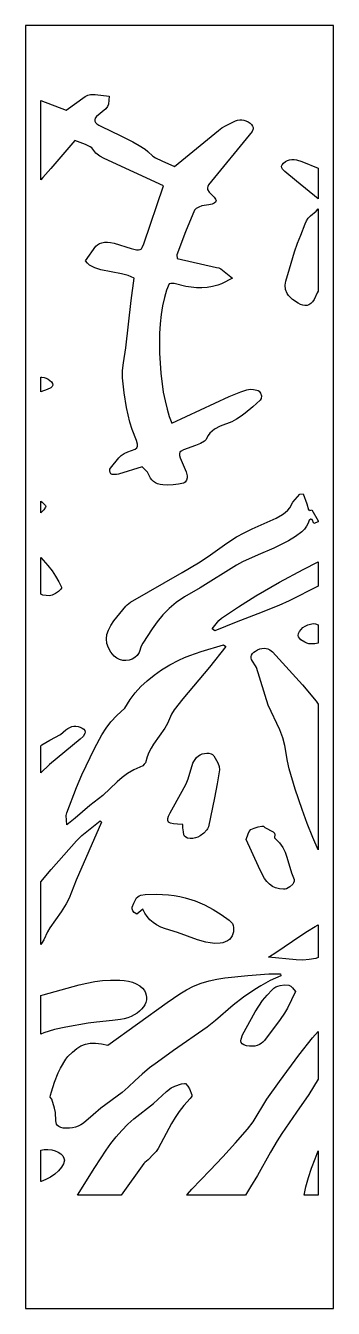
# Model space of a CAD drawing. Extents: x 0 to 408, y 0 to 1700.
import ezdxf

# ---------------------------------------------------------------- set-up
doc = ezdxf.new("R2010")
doc.units = 0
doc.layers.add('CUT', color=1, linetype='Continuous')
doc.layers.add('OUTLINE', color=7, linetype='Continuous')

msp = doc.modelspace()

# ---------------------------------------------------------------- linework, layer by layer
at = {"layer": 'CUT'}
for points in [[(193.79, 1173.08), (270.04, 1208.33), (285.43, 1214.74), (293.43, 1217.42), (297.51, 1218.01), (302.32, 1217.84), (306.74, 1216.99), (308.47, 1216.34), (309.68, 1215.55), (311.58, 1212.79), (312.56, 1209.35), (312.42, 1205.97), (310.98, 1203.43), (301.28, 1194.75), (291.22, 1186.24), (285.73, 1182.24), (279.76, 1178.51), (273.19, 1175.14), (257.81, 1169.04), (250.4, 1165.05), (247.14, 1162.62), (244.31, 1159.83), (241.97, 1156.65), (239.11, 1151.21), (237.24, 1149.5), (231.85, 1146.34), (225.23, 1143.54), (209.18, 1137.62), (206.35, 1136.12), (204.63, 1134.52), (203.92, 1132.62), (204.09, 1130.24), (205.04, 1127.16), (212.89, 1108.48), (214.23, 1103.5), (214.14, 1100.72), (213.1, 1097.66), (211.36, 1095.07), (210.32, 1094.18), (209.2, 1093.68), (202.51, 1092.29), (195.53, 1091.31), (188.54, 1090.91), (181.8, 1091.28), (178.2, 1091.94), (174.92, 1092.95), (171.98, 1094.3), (169.39, 1095.98), (167.18, 1097.95), (165.36, 1100.22), (161.75, 1108.06), (154.66, 1115.45), (123.18, 1105.64), (120.42, 1105.17), (117.26, 1105.03), (114.51, 1105.24), (113.01, 1105.82), (111.96, 1107.7), (111.44, 1109.87), (111.57, 1111.98), (112.51, 1113.71), (123.48, 1127.02), (126.75, 1130.11), (130.68, 1132.9), (135.49, 1135.31), (145.02, 1138.61), (147.24, 1140.49), (148.31, 1142.72), (148.49, 1145.2), (147.12, 1150.36), (141.3, 1164.59), (138.16, 1174.29), (133.51, 1193.84), (130.47, 1213.54), (128.4, 1233.31), (128.36, 1243.15), (129.57, 1253.04), (132.78, 1272.85), (139.98, 1335.86), (143.78, 1365.31), (139.9, 1367.25), (135.77, 1368.85), (126.97, 1371.26), (99.72, 1376.36), (91.65, 1378.94), (88.02, 1380.67), (84.73, 1382.76), (81.83, 1385.28), (79.36, 1388.29), (93.09, 1407.66), (95.31, 1409.62), (97.97, 1411.15), (101.06, 1412.23), (104.54, 1412.84), (108.4, 1412.95), (112.62, 1412.56), (117.17, 1411.64), (139.76, 1404.47), (147.19, 1402.78), (149.79, 1402.7), (151.82, 1403.15), (153.42, 1404.17), (154.69, 1405.78), (156.79, 1410.86), (182.96, 1487.71), (104.19, 1523.94), (98.32, 1527.09), (93.21, 1530.98), (87.83, 1537.86), (85.61, 1539.45), (79.49, 1542.3), (65.27, 1547.74), (33.59, 1510.68), (22.69, 1498.8), (20, 1495.66), (20, 1601.01), (53.56, 1588.17), (79.08, 1605.89), (82.44, 1607.73), (86.05, 1608.65), (92.06, 1608.68), (110.75, 1606.38), (109.93, 1595.95), (108.68, 1592.77), (106.32, 1589.79), (93.94, 1579.42), (92.33, 1577.31), (91.53, 1575.33), (91.58, 1573.46), (92.47, 1571.65), (94.22, 1569.86), (96.85, 1568.05), (100.36, 1566.18), (125.33, 1554.38), (142.22, 1545.88), (150.69, 1541.29), (158.58, 1536.11), (162.21, 1533.15), (168.54, 1527.22), (172.12, 1524.82), (180.45, 1520.63), (197.29, 1513.45), (255.82, 1561.21), (260.27, 1564.36), (265.14, 1567.26), (278.22, 1573.96), (281.03, 1574.82), (283.83, 1575.25), (286.61, 1575.26), (289.37, 1574.81), (292.12, 1573.92), (294.84, 1572.55), (297.54, 1570.72), (299.66, 1568.78), (300.99, 1566.93), (301.62, 1565.14), (301.64, 1563.39), (300.24, 1559.92), (242.28, 1488.87), (241.37, 1486.8), (241.07, 1484.84), (241.34, 1482.94), (243.37, 1479.24), (250.06, 1472.57), (251.85, 1470.07), (252.46, 1467.95), (251.88, 1466.19), (250.13, 1464.73), (247.19, 1463.56), (243.07, 1462.63), (233.61, 1461.09), (229.43, 1459.61), (225.97, 1457.67), (223.98, 1455.47), (212.01, 1426.77), (200.49, 1396.26), (200.72, 1391.21), (253.21, 1379.68), (256.19, 1378.87), (258.68, 1377.64), (274.25, 1365.16), (259.77, 1358.04), (254.64, 1356.05), (247.64, 1354.12), (240.61, 1352.95), (233.57, 1352.47), (226.51, 1352.61), (219.44, 1353.29), (212.36, 1354.45), (197.08, 1358.17), (192.72, 1358.44), (190.51, 1357.86), (186.9, 1349.27), (183.9, 1339.53), (181.47, 1328.78), (179.6, 1317.19), (178.26, 1304.93), (177.46, 1292.17), (177.33, 1265.78), (179.06, 1239.36), (182.48, 1214.23), (184.78, 1202.56), (187.45, 1191.7), (190.46, 1181.82)], [(341.81, 1517.76), (344.37, 1519.75), (347.04, 1521.2), (349.83, 1522.13), (352.76, 1522.57), (355.83, 1522.53), (359.05, 1522.04), (366.01, 1519.81), (388, 1510.94), (388, 1470.57), (358.95, 1493.97), (343.88, 1506.68), (340.65, 1509.94), (339.67, 1511.72), (339.39, 1513.62), (340.04, 1515.63)], [(367.56, 1329.44), (364.52, 1330.6), (361.26, 1332.29), (354, 1337.07), (350.97, 1339.71), (348.58, 1342.37), (346.76, 1345.04), (344.64, 1350.42), (344.18, 1355.84), (344.93, 1361.3), (350.05, 1377.75), (356.45, 1400.38), (360.27, 1411.54), (365.03, 1422.43), (370.56, 1437.53), (372.31, 1441.23), (374.63, 1444.77), (377.72, 1448.09), (385.36, 1453.94), (388, 1457.18), (388, 1348.01), (386.74, 1345.95), (382.4, 1336.96), (380.53, 1334.13), (378.1, 1331.56), (375.63, 1329.88), (373.07, 1329.01), (370.39, 1328.89)], [(20, 1214.71), (20, 1234.01), (21.48, 1234.01), (24.57, 1233.58), (27.4, 1232.72), (29.94, 1231.49), (32.18, 1229.9), (34.08, 1228), (35.59, 1225.58), (35.84, 1223.51), (35.06, 1221.73), (33.44, 1220.19), (28.57, 1217.65)], [(174.57, 909.98), (167.76, 900.72), (155.31, 881.66), (153.36, 877.61), (150.41, 869.28), (148, 865.45), (144.85, 862.5), (141.17, 860.35), (137.13, 858.99), (132.9, 858.44), (128.65, 858.7), (124.56, 859.76), (120.79, 861.62), (117.52, 864.3), (112.89, 869.88), (109.65, 875.56), (107.75, 881.32), (107.16, 887.15), (107.84, 893.04), (109.75, 898.98), (112.83, 904.97), (117.05, 911), (132.97, 930.62), (134.72, 932.45), (138.91, 935.82), (207.58, 975.2), (229.07, 987.95), (242.06, 996.4), (266.93, 1013.97), (279.78, 1022.34), (289.81, 1028.02), (300.34, 1033.3), (331.95, 1047.13), (340.52, 1051.91), (344.22, 1054.65), (347.46, 1057.72), (350.17, 1061.16), (354.43, 1068.68), (363.51, 1079.03), (367.86, 1079.41), (372.87, 1066.19), (375.05, 1058.29), (375.97, 1058.21), (376.72, 1057.49), (379.39, 1058.2), (388, 1043.9), (388, 1042.26), (381.93, 1040.39), (379.95, 1045.35), (379.11, 1045.27), (377.95, 1045.76), (376.79, 1044.96), (375.93, 1044.82), (374.57, 1040.77), (372.43, 1036.59), (369.57, 1032.63), (366.01, 1029.12), (357.67, 1022.92), (348.61, 1017.36), (338.97, 1012.29), (328.92, 1007.57), (308.17, 998.59), (287.62, 989.26), (279.56, 984.94), (231.45, 954.9), (210.46, 943.14), (199.79, 935.6), (190.38, 927.51), (182.04, 918.93)], [(20, 1054.19), (20, 1069.64), (21.77, 1068.42), (26.39, 1064.22), (26.75, 1063.21), (26.44, 1061.85), (24.25, 1058.42), (20.76, 1054.78)], [(23, 945.35), (20, 946.48), (20, 995.11), (29.56, 984.39), (35.01, 977.52), (39.79, 970.39), (43.9, 963.08), (47.34, 955.65), (47.35, 954.55), (46.67, 953.24), (43.73, 950.28), (39.55, 947.37), (35.19, 945.15), (31.72, 944.48), (27.35, 944.59)], [(336.52, 962.23), (368.06, 979.3), (388, 989.34), (388, 957), (349.25, 937.62), (335.71, 931.54), (307.75, 920.25), (279.19, 909.38), (250.71, 898.04), (247.25, 900.67), (256.05, 911.47), (259.7, 914.59), (282.11, 929.93), (305.35, 944.46)], [(361.39, 891.86), (361.86, 894.58), (363.13, 897.27), (365.1, 899.83), (367.63, 902.17), (370.63, 904.2), (373.96, 905.83), (377.52, 906.97), (381.19, 907.52), (384.26, 907.21), (388, 906), (388, 881.68), (383.5, 880.91), (378.39, 880.5), (375.68, 880.72), (372.82, 881.49), (369.97, 882.71), (364.93, 886.08), (363.05, 888.01), (361.82, 889.97)], [(138.73, 806.96), (145.24, 815.75), (152.66, 824.05), (160.99, 831.88), (170.22, 839.27), (180.33, 846.26), (191.31, 852.87), (203.15, 859.13), (210.41, 862.5), (217.75, 865.46), (232.55, 870.49), (262.27, 879.44), (265.46, 877.34), (243.92, 849.64), (208.36, 807.62), (196.89, 793.38), (193.23, 787.48), (187.94, 775.01), (184.68, 768.92), (169.71, 747.67), (166.36, 742.27), (163.47, 736.75), (161.23, 731.09), (158.96, 723.17), (157.34, 721.02), (155.18, 719.11), (143.4, 713.63), (135.22, 708.8), (127.93, 703.43), (121.26, 697.69), (102.22, 679.85), (85.27, 666.27), (65.52, 649.44), (54.53, 640.94), (53.95, 652.99), (54.82, 656.9), (67.61, 690.36), (74.53, 706.97), (91.12, 741.8), (100.84, 759.98), (106.56, 768.84), (113.14, 777.46), (120.81, 785.78), (131.73, 795.6)], [(336.99, 766.88), (321.62, 799.22), (305.88, 849.47), (304.91, 851.57), (300.72, 857.6), (299.63, 859.79), (299.1, 861.91), (299.12, 863.94), (299.68, 865.88), (300.78, 867.74), (302.42, 869.49), (304.57, 871.14), (307.24, 872.68), (310.37, 873.99), (313.36, 874.72), (316.2, 874.91), (318.86, 874.64), (321.32, 873.94), (323.57, 872.88), (327.33, 869.89), (366.96, 826.28), (385.31, 804.67), (388, 800.78), (388, 607.62), (380.58, 623.95), (373.27, 642.51), (366.45, 661.24), (357.43, 688.04), (349.53, 715.15), (347.3, 725.38), (343.76, 746.04), (341.08, 756.18)], [(72.22, 770.47), (74.88, 769.14), (77.13, 767.43), (78.42, 765.64), (78.85, 763.79), (78.56, 761.9), (76.27, 758.09), (72.47, 754.38), (31.8, 720.61), (20, 709.7), (20, 745.58), (21.67, 746.66), (32.29, 752.86), (46.23, 760.34), (53.18, 766.6), (55.72, 768.51), (58.38, 769.98), (61.12, 771.01), (63.9, 771.57), (66.7, 771.68), (69.49, 771.31)], [(228.43, 624.65), (225.3, 623.55), (221.83, 622.91), (217.98, 622.81), (214.67, 623.29), (212.33, 624.27), (210.78, 625.67), (209.84, 627.38), (209.09, 631.34), (208.5, 636.69), (208.6, 641.34), (201.55, 641.54), (196.11, 642.06), (192.17, 642.99), (189.63, 644.4), (188.41, 646.38), (188.38, 649.02), (189.46, 652.4), (191.54, 656.6), (207.75, 685.51), (212.64, 695.2), (215.34, 701.93), (221.71, 722.38), (222.95, 724.97), (226.69, 729.97), (229.04, 732.24), (231.32, 733.76), (234.06, 734.87), (237.06, 735.56), (240.13, 735.83), (243.1, 735.65), (245.78, 735.03), (247.97, 733.96), (249.51, 732.42), (254.94, 723.14), (256.61, 718.33), (256.83, 713.54), (253.77, 695.07), (250.22, 676.59), (242.28, 638.21), (241.23, 635.51), (240.36, 634.28), (236.17, 629.93), (231.26, 626.14)], [(28.97, 499.13), (23.97, 488.55), (21.04, 483.58), (20, 482.12), (20, 565.1), (33.92, 581.57), (50.65, 600.72), (67.64, 619.67), (74.65, 626.54), (98.63, 645.99), (100.55, 644.5), (67.2, 567.57), (57.83, 543.75), (53.88, 535.95), (46.98, 525.4), (32.06, 504.44)], [(314.56, 573.77), (308.8, 585.62), (292.58, 621.4), (295.05, 628.85), (296.48, 632.03), (298.76, 634.53), (302.95, 636.48), (308.41, 637.98), (313.2, 638.86), (315.38, 638.93), (317.17, 637.08), (328.01, 631.64), (329.84, 629.87), (330.61, 627.57), (329.94, 624.56), (330.05, 623.61), (336.63, 617.05), (340.95, 610.92), (344.1, 604.45), (346.45, 597.75), (352.44, 577.35), (356.13, 568.43), (356.1, 566.15), (355.37, 564.01), (354.06, 562.02), (350.26, 558.6), (345.74, 556.06), (343.98, 555.56), (341.78, 555.4), (336.64, 555.93), (331.44, 557.31), (327.3, 559.2), (323.22, 562.27), (319.75, 565.84), (316.87, 569.73)], [(250.72, 483.65), (244.78, 484.25), (238.98, 485.41), (227.85, 488.62), (201.28, 498.24), (185.26, 502.97), (179.14, 505.36), (173.69, 508.17), (168.87, 511.42), (164.67, 515.1), (161.06, 519.25), (158.02, 523.85), (155.53, 528.94), (147.26, 522.34), (143.95, 524.5), (142.02, 526.83), (141.23, 529.29), (141.34, 531.84), (143.26, 537.02), (147.02, 543.96), (148.64, 545.45), (150.62, 546.58), (152.93, 547.4), (158.37, 548.33), (173.3, 548.88), (181.59, 548.64), (189.53, 548.02), (197.14, 547.04), (204.44, 545.72), (211.45, 544.08), (224.66, 539.94), (236.94, 534.75), (248.44, 528.69), (259.29, 521.92), (269.66, 514.57), (272.25, 512.27), (274.08, 509.84), (275.24, 507.29), (275.8, 504.66), (275.47, 499.21), (273.74, 493.67), (272.26, 491.02), (270.2, 488.81), (267.64, 487.02), (264.68, 485.63), (261.42, 484.61), (257.94, 483.96)], [(388, 464.92), (384.6, 463.83), (375.95, 462.13), (367.44, 461.49), (358.73, 461.81), (322.05, 465.37), (332.99, 472.31), (363.46, 493.27), (373.59, 499.9), (384.1, 506.14), (388, 508.15)], [(65.95, 239.95), (62.05, 239.09), (58.06, 238.65), (54.01, 238.62), (49.93, 238.97), (46.66, 239.68), (44.15, 240.79), (42.31, 242.25), (41.05, 244.03), (39.88, 248.36), (39.6, 259.47), (38.24, 265.41), (34.62, 277.23), (32.72, 279.99), (32.91, 282.47), (34.09, 287.01), (38.33, 299.57), (43.3, 312.21), (46.2, 318.47), (53.44, 330.3), (56.09, 333.74), (61.98, 339.73), (67.67, 344.42), (73.38, 347.89), (79.3, 350.18), (85.63, 351.37), (92.59, 351.51), (100.36, 350.66), (109.16, 348.89), (187.69, 405.51), (204.39, 416.92), (213.23, 422.13), (222.56, 426.83), (232.52, 430.87), (243.23, 434.13), (253.51, 436.29), (263.97, 437.83), (294.39, 441.12), (322.56, 443.26), (330.28, 443.4), (337.95, 443.26), (338.32, 440.7), (324.36, 434.29), (311.68, 427.47), (303.85, 422.7), (289.06, 412.54), (275.23, 401.64), (251.88, 381.33), (240.86, 372.87), (196, 341.61), (174.73, 326.42), (164.44, 318.57), (154.5, 310.46), (145.01, 302.04), (136.04, 293.25), (127.94, 285.91), (99.76, 265.12), (89.56, 256.69), (76.77, 245.23), (73.35, 243.01), (69.73, 241.25)], [(157.39, 421.21), (159.01, 418.17), (159.98, 415.05), (160.33, 411.89), (160.09, 408.71), (159.29, 405.55), (157.94, 402.45), (156.08, 399.43), (153.73, 396.54), (150.92, 393.81), (147.66, 391.27), (144, 388.95), (139.94, 386.91), (135.52, 385.15), (130.76, 383.74), (125.69, 382.69), (115.11, 381.31), (93.75, 379.32), (83.1, 377.88), (53.07, 372.68), (38.24, 369.4), (23.92, 365.15), (20, 363.54), (20, 414.48), (23.38, 415.65), (70.94, 428.58), (81.22, 431.04), (91.54, 433.06), (101.94, 434.47), (112.44, 435.12), (124.69, 435), (130.64, 434.51), (136.36, 433.62), (141.75, 432.22), (146.74, 430.24), (151.22, 427.57), (155.11, 424.13)], [(343.44, 391.14), (337.58, 382.73), (316.79, 355.19), (314.71, 352.99), (312.42, 351.11), (309.9, 349.57), (307.11, 348.4), (304.03, 347.62), (300.64, 347.27), (296.89, 347.36), (292.67, 347.99), (289.49, 349.06), (287.28, 350.52), (285.95, 352.34), (285.42, 354.48), (285.6, 356.9), (287.74, 362.41), (304.29, 392.98), (309, 400.47), (314.22, 407.84), (320.06, 415.07), (326.67, 422.12), (329.15, 424.24), (331.78, 425.9), (334.54, 427.14), (337.39, 428), (343.21, 428.66), (348.95, 428.17), (351.75, 426.95), (353.98, 424.79), (357.89, 419.93), (347.38, 397.87)], [(298.35, 160.93), (291.53, 150), (213.23, 150), (214.39, 151.53), (220.16, 158.15), (244.4, 182.69), (261.66, 200.88), (278.29, 219.19), (294.33, 237.58), (301.62, 247.24), (319.95, 277.26), (336.38, 300.82), (362.23, 335.57), (380.27, 358.3), (388, 367.07), (388, 303.57), (375.69, 283.52), (359.04, 260.17), (339.7, 231.8), (333.69, 222.22), (324.79, 206.97), (307.43, 176.27)], [(68.67, 150), (91.9, 186.8), (106.69, 209.47), (112.98, 218.41), (119.91, 227.22), (127.43, 235.83), (135.49, 244.19), (143.44, 251.29), (169.66, 271.52), (186.67, 287.22), (192.86, 292.06), (197.65, 294.54), (206.48, 297.44), (210.84, 298.1), (211.9, 297.86), (214.96, 294.67), (217.14, 290.94), (220.16, 282.84), (220.14, 281.41), (219.41, 279.75), (218.21, 278.06), (209.76, 268.83), (203.64, 260.95), (198.27, 252.92), (193.47, 244.78), (175.86, 211.79), (173.14, 207.97), (169.72, 204.25), (162.3, 196.91), (157.93, 193.39), (156.8, 192.16), (126.81, 150)], [(26.79, 170.67), (20.43, 168.24), (20, 168.15), (20, 209.71), (24.44, 210.53), (29.64, 210.59), (34.61, 209.96), (39.22, 208.71), (43.29, 206.93), (46.69, 204.71), (49.26, 202.12), (50.85, 199.24), (51.3, 196.17), (50.2, 191.71), (47.55, 187.05), (43.6, 182.4), (38.65, 177.97), (32.95, 173.99)], [(388, 150), (369.15, 150), (371.5, 160.91), (374.97, 173.41), (379.08, 185.88), (383.7, 198.3), (388, 208.59)]]:
    msp.add_lwpolyline(points, close=True, dxfattribs=at)
at = {"layer": 'OUTLINE'}
msp.add_lwpolyline([(0, 0), (408, 0), (408, 1700), (0, 1700)], close=True, dxfattribs=at)

doc.saveas('drawing.dxf')
